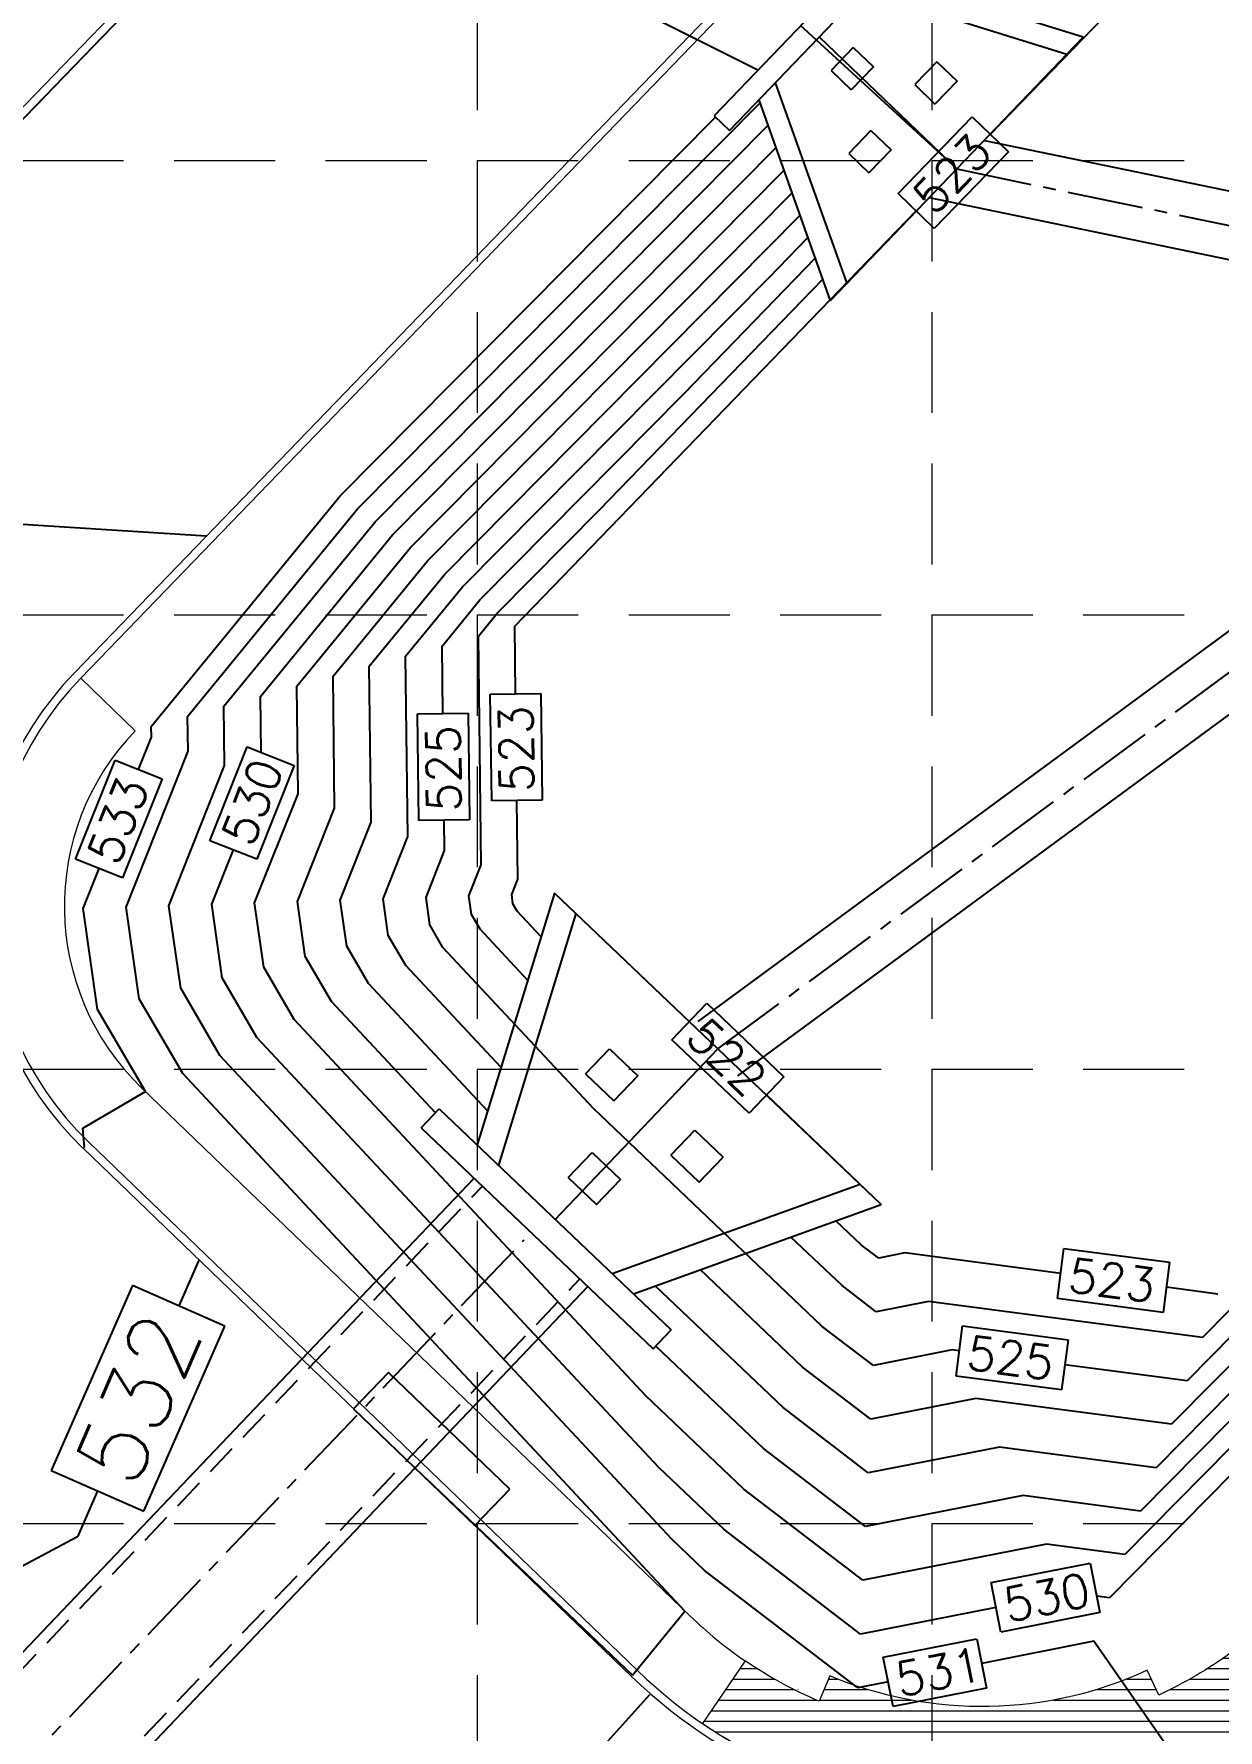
# Model space of a CAD drawing. Header units: feet. Extents: x 2597001 to 2598732, y 7017887 to 7019952.
# Drawn here: x 2598083 to 2598153.3, y 7018551.3 to 7018652.1 of the extents above; entities that cross this region are included whole.
import ezdxf

# ---------------------------------------------------------------- set-up
doc = ezdxf.new("R2010")
doc.units = ezdxf.units.FT
doc.header["$LTSCALE"] = 30
doc.header["$MEASUREMENT"] = 0
for name, pattern in [('18358A-BASE-GRAD$0$CENTER2', [1.125, 0.75, -0.125, 0.125, -0.125]), ('18358A-BASE-GRAD$0$HIDDEN2', [0.1875, 0.125, -0.0625]), ('HIDDEN', [0.375, 0.25, -0.125])]:
    doc.linetypes.add(name, pattern=pattern)
doc.layers.get('0').update_dxf_attribs({"linetype": 'CONTINUOUS'})
for name, color, linetype in [('18358A-BASE-GRAD$0$D-STORM-SYM', 1, 'CONTINUOUS'), ('GRID', 254, 'HIDDEN'), ('PC', 35, 'CONTINUOUS'), ('STORM', 5, 'CONTINUOUS')]:
    doc.layers.add(name, color=color, linetype=linetype)
for name, color, linetype, lineweight in [('18358A-BASE-SITE$0$A-WALK', 241, 'CONTINUOUS', 20), ('18358A-BASE-SITE$0$BFR', 2, 'CONTINUOUS', 0), ('18358A-BASE-SITE$0$Curb', 1, 'CONTINUOUS', 9)]:
    doc.layers.add(name, color=color, linetype=linetype, lineweight=lineweight)
doc.styles.add('L0.10-P', font='simplex.shx', dxfattribs={"height": 0.1})
doc.styles.add('L100', font='simplex.shx', dxfattribs={"height": 2})
doc.styles.get("Standard").update_dxf_attribs({"font": 'ARIAL.TTF'})

msp = doc.modelspace()

# ---------------------------------------------------------------- hatches: boundary and pattern name
at = {"layer": '18358A-BASE-SITE$0$BFR'}
h = msp.add_hatch(dxfattribs=at)
h.set_pattern_fill('ANSI31', scale=5, angle=315, style=0)
h.set_pattern_definition([(0, (0, 0), (2e-16, 0.625), [])])
edge = h.paths.add_edge_path()
edge.add_line((2598156.78, 7018552.34), (2598154.12, 7018555.97))
edge.add_arc((2598139.33, 7018576.12), 25, 294.7923, 306.2706, ccw=False)
edge.add_line((2598149.81, 7018553.43), (2598149.13, 7018554.9))
edge.add_arc((2598139.33, 7018576.12), 23.38, 247.2078, 294.7923, ccw=False)
edge.add_line((2598130.27, 7018554.57), (2598129.64, 7018553.07))
edge.add_arc((2598139.33, 7018576.12), 25, 235.7294, 247.2078, ccw=False)
edge.add_line((2598125.25, 7018555.46), (2598122.71, 7018551.74))
edge.add_arc((2598139.33, 7018576.12), 29.5, 235.7294, 306.2706)

# ---------------------------------------------------------------- linework, layer by layer
at = {"color": 253, "linetype": '18358A-BASE-GRAD$0$CENTER2'}
for p, q in [((2598129.64, 7018651.97), (2598137.81, 7018644.12)), ((2598129.64, 7018651.97), (2598137.81, 7018644.12)), ((2598113.97, 7018581.7), (2598123.63, 7018591.83)), ((2598113.97, 7018581.7), (2598123.63, 7018591.83))]:
    msp.add_line(p, q, dxfattribs=at)
at = {"layer": '18358A-BASE-GRAD$0$D-STORM-SYM', "color": 5}
for p, q in [((2598134.07, 7018658.39), (2598123.4, 7018647.28)), ((2598134.07, 7018658.39), (2598123.4, 7018647.28)), ((2598134.97, 7018657.52), (2598124.31, 7018646.41)), ((2598134.97, 7018657.52), (2598124.31, 7018646.41)), ((2598145.33, 7018651.95), (2598133.23, 7018655.71)), ((2598145.33, 7018651.95), (2598133.23, 7018655.71)), ((2598144.35, 7018650.93), (2598132.26, 7018654.69)), ((2598144.35, 7018650.93), (2598132.26, 7018654.69)), ((2598145.33, 7018651.95), (2598130.3, 7018636.29)), ((2598145.33, 7018651.95), (2598130.3, 7018636.29)), ((2598131.66, 7018651.34), (2598130.35, 7018649.98)), ((2598131.66, 7018651.34), (2598130.35, 7018649.98)), ((2598131.66, 7018651.34), (2598132.86, 7018650.19)), ((2598131.66, 7018651.34), (2598132.86, 7018650.19)), ((2598136.63, 7018650.49), (2598135.33, 7018649.13)), ((2598136.63, 7018650.49), (2598135.33, 7018649.13)), ((2598136.63, 7018650.49), (2598137.83, 7018649.34)), ((2598136.63, 7018650.49), (2598137.83, 7018649.34)), ((2598130.35, 7018649.98), (2598131.55, 7018648.83)), ((2598130.35, 7018649.98), (2598131.55, 7018648.83)), ((2598132.86, 7018650.19), (2598131.55, 7018648.83)), ((2598132.86, 7018650.19), (2598131.55, 7018648.83)), ((2598127.03, 7018649.24), (2598131.28, 7018637.31)), ((2598127.03, 7018649.24), (2598131.28, 7018637.31)), ((2598135.33, 7018649.13), (2598136.52, 7018647.98)), ((2598135.33, 7018649.13), (2598136.52, 7018647.98)), ((2598137.83, 7018649.34), (2598136.52, 7018647.98)), ((2598137.83, 7018649.34), (2598136.52, 7018647.98)), ((2598126.05, 7018648.23), (2598130.3, 7018636.29)), ((2598126.05, 7018648.23), (2598130.3, 7018636.29)), ((2598123.4, 7018647.28), (2598124.31, 7018646.41)), ((2598123.4, 7018647.28), (2598124.31, 7018646.41)), ((2598132.71, 7018646.4), (2598131.4, 7018645.04)), ((2598132.71, 7018646.4), (2598131.4, 7018645.04)), ((2598132.71, 7018646.4), (2598133.91, 7018645.25)), ((2598132.71, 7018646.4), (2598133.91, 7018645.25)), ((2598131.4, 7018645.04), (2598132.6, 7018643.89)), ((2598131.4, 7018645.04), (2598132.6, 7018643.89)), ((2598133.91, 7018645.25), (2598132.6, 7018643.89)), ((2598133.91, 7018645.25), (2598132.6, 7018643.89)), ((2598113.92, 7018601.08), (2598109.33, 7018586.12)), ((2598113.92, 7018601.08), (2598109.33, 7018586.12)), ((2598113.92, 7018601.08), (2598133.33, 7018582.59)), ((2598113.92, 7018601.08), (2598133.33, 7018582.59)), ((2598115.18, 7018599.88), (2598110.59, 7018584.92)), ((2598115.18, 7018599.88), (2598110.59, 7018584.92)), ((2598115.76, 7018590.34), (2598117.18, 7018591.83)), ((2598115.76, 7018590.34), (2598117.18, 7018591.83)), ((2598117.18, 7018591.83), (2598118.87, 7018590.22)), ((2598117.18, 7018591.83), (2598118.87, 7018590.22)), ((2598115.76, 7018590.34), (2598117.45, 7018588.74)), ((2598115.76, 7018590.34), (2598117.45, 7018588.74)), ((2598117.45, 7018588.74), (2598118.87, 7018590.22)), ((2598117.45, 7018588.74), (2598118.87, 7018590.22)), ((2598106.01, 7018587.13), (2598107.08, 7018588.26)), ((2598106.01, 7018587.13), (2598107.08, 7018588.26)), ((2598107.08, 7018588.26), (2598120.86, 7018575.14)), ((2598107.08, 7018588.26), (2598120.86, 7018575.14)), ((2598106.01, 7018587.13), (2598119.79, 7018574.01)), ((2598106.01, 7018587.13), (2598119.79, 7018574.01)), ((2598120.83, 7018585.52), (2598122.25, 7018587)), ((2598120.83, 7018585.52), (2598122.25, 7018587)), ((2598122.25, 7018587), (2598123.94, 7018585.4)), ((2598122.25, 7018587), (2598123.94, 7018585.4)), ((2598114.74, 7018584.19), (2598116.15, 7018585.68)), ((2598114.74, 7018584.19), (2598116.15, 7018585.68)), ((2598116.15, 7018585.68), (2598117.84, 7018584.07)), ((2598116.15, 7018585.68), (2598117.84, 7018584.07)), ((2598120.83, 7018585.52), (2598122.52, 7018583.91)), ((2598120.83, 7018585.52), (2598122.52, 7018583.91)), ((2598122.52, 7018583.91), (2598123.94, 7018585.4)), ((2598122.52, 7018583.91), (2598123.94, 7018585.4)), ((2598114.74, 7018584.19), (2598116.42, 7018582.58)), ((2598114.74, 7018584.19), (2598116.42, 7018582.58)), ((2598116.42, 7018582.58), (2598117.84, 7018584.07)), ((2598116.42, 7018582.58), (2598117.84, 7018584.07)), ((2598117.35, 7018578.48), (2598132.07, 7018583.79)), ((2598117.35, 7018578.48), (2598132.07, 7018583.79)), ((2598118.61, 7018577.28), (2598133.33, 7018582.59)), ((2598118.61, 7018577.28), (2598133.33, 7018582.59)), ((2598119.79, 7018574.01), (2598120.86, 7018575.14)), ((2598119.79, 7018574.01), (2598120.86, 7018575.14)), ((2598104.07, 7018572.6), (2598101.99, 7018570.44)), ((2598104.07, 7018572.6), (2598101.99, 7018570.44)), ((2598111.27, 7018565.66), (2598104.07, 7018572.6)), ((2598111.27, 7018565.66), (2598104.07, 7018572.6)), ((2598101.99, 7018570.44), (2598109.19, 7018563.5)), ((2598101.99, 7018570.44), (2598109.19, 7018563.5)), ((2598109.19, 7018563.5), (2598111.27, 7018565.66)), ((2598109.19, 7018563.5), (2598111.27, 7018565.66))]:
    msp.add_line(p, q, dxfattribs=at)
at = {"layer": '18358A-BASE-SITE$0$A-WALK', "color": 7}
for p, q in [((2598089.02, 7018610.73), (2598085.79, 7018613.86)), ((2598121.96, 7018558.14), (2598089.39, 7018589.52))]:
    msp.add_line(p, q, dxfattribs=at)
for centre, radius, start, end in [((2598099.81, 7018600.31), 15, 136, 226), ((2598139.33, 7018576.12), 25, 226, 235.7294)]:
    msp.add_arc(centre, radius, start, end, dxfattribs=at)
at = {"layer": '18358A-BASE-SITE$0$BFR', "color": 7, "flags": 128}
msp.add_lwpolyline([(2598156.78, 7018552.34), (2598154.12, 7018555.97, -0.050126), (2598149.81, 7018553.43), (2598149.13, 7018554.9, -0.210662), (2598130.27, 7018554.57), (2598129.64, 7018553.07, -0.050126), (2598125.25, 7018555.46), (2598122.71, 7018551.74, 0.317897)], format="xyb", close=True, dxfattribs=at)
at = {"layer": '18358A-BASE-SITE$0$Curb', "color": 7}
for p, q in [((2598309.12, 7018846.05), (2598085.43, 7018614.2)), ((2598309.48, 7018845.7), (2598085.79, 7018613.86)), ((2598075.39, 7018640.6), (2598150.2, 7018718.07)), ((2598075.75, 7018640.25), (2598150.56, 7018717.72)), ((2598118.49, 7018554.54), (2598085.92, 7018585.92)), ((2598118.83, 7018554.9), (2598086.27, 7018586.28))]:
    msp.add_line(p, q, dxfattribs=at)
for centre, radius, start, end in [((2598099.81, 7018600.31), 20, 136, 226), ((2598099.81, 7018600.31), 20, 136, 226), ((2598099.81, 7018600.31), 19.5, 136, 226), ((2598139.33, 7018576.12), 30, 226, 316), ((2598139.33, 7018576.12), 29.5, 226, 316)]:
    msp.add_arc(centre, radius, start, end, dxfattribs=at)
at = {"layer": 'GRID', "color": 252, "linetype": 'HIDDEN', "lineweight": 0, "ltscale": 0.8}
for p, q in [((2598109.33, 7018941.62), (2598109.33, 7017996.5)), ((2598136.33, 7018941.62), (2598136.33, 7017996.5)), ((2597029.33, 7018644.62), (2598703.33, 7018644.62)), ((2597029.33, 7018617.62), (2598703.33, 7018617.62)), ((2597029.33, 7018590.62), (2598703.33, 7018590.62)), ((2597029.33, 7018563.62), (2598703.33, 7018563.62))]:
    msp.add_line(p, q, dxfattribs=at)
at = {"layer": 'PC', "color": 35}
for p, q in [((2598125.06, 7018691.32), (2598075.75, 7018640.25)), ((2598073.09, 7018623.61), (2598093.24, 7018622.31)), ((2598092.8, 7018579.28), (2598091.6, 7018576.56)), ((2598088.85, 7018577.76), (2598084.03, 7018566.77)), ((2598094.35, 7018575.35), (2598088.85, 7018577.76)), ((2598089.53, 7018564.36), (2598094.35, 7018575.35)), ((2598084.03, 7018566.77), (2598089.53, 7018564.36)), ((2598086.78, 7018565.57), (2598085.59, 7018562.84)), ((2598085.59, 7018562.84), (2598073.38, 7018556.33)), ((2598119.57, 7018553.44), (2598114.6, 7018547.94))]:
    msp.add_line(p, q, dxfattribs=at)
at = {"layer": 'PC', "color": 35, "linetype": 'Continuous', "extrusion": (0.718946, -0.695066, 0)}
for p, q in [((2598139.81, 7018646.18, 523), (2598179.21, 7018686.94, 523)), ((2598139.81, 7018646.18, 523), (2598179.21, 7018686.94, 523)), ((2598134.33, 7018642.67, 523), (2598138.73, 7018647.22, 523)), ((2598134.33, 7018642.67, 523), (2598138.73, 7018647.22, 523)), ((2598140.89, 7018645.14, 523), (2598136.48, 7018640.58, 523)), ((2598140.89, 7018645.14, 523), (2598136.48, 7018640.58, 523)), ((2598111.56, 7018616.96, 523), (2598135.41, 7018641.63, 523)), ((2598111.56, 7018616.96, 523), (2598135.41, 7018641.63, 523)), ((2598126.67, 7018637.68, 526), (2598128.96, 7018640.05, 526)), ((2598126.67, 7018637.68, 526), (2598128.96, 7018640.05, 526)), ((2598126.67, 7018637.68, 526), (2598128.96, 7018640.05, 526)), ((2598126.67, 7018637.68, 526), (2598128.96, 7018640.05, 526)), ((2598121.63, 7018630.77, 525), (2598129.4, 7018638.81, 525)), ((2598121.63, 7018630.77, 525), (2598129.4, 7018638.81, 525)), ((2598116.59, 7018623.87, 524), (2598129.85, 7018637.57, 524)), ((2598116.59, 7018623.87, 524), (2598129.85, 7018637.57, 524)), ((2598116.59, 7018623.87, 524), (2598129.85, 7018637.57, 524)), ((2598116.59, 7018623.87, 524), (2598129.85, 7018637.57, 524))]:
    msp.add_line(p, q, dxfattribs=at)
at = {"layer": 'PC', "color": 35, "linetype": 'Continuous', "extrusion": (0.710575, -0.703621, 0)}
for p, q in [((2598102.23, 7018623.92, 532), (2598126.12, 7018648.04, 532)), ((2598102.23, 7018623.92, 532), (2598126.12, 7018648.04, 532)), ((2598102.23, 7018623.92, 532), (2598126.12, 7018648.04, 532)), ((2598102.23, 7018623.92, 532), (2598126.12, 7018648.04, 532)), ((2598101.2, 7018624.69, 533), (2598123.48, 7018647.2, 533)), ((2598101.2, 7018624.69, 533), (2598123.48, 7018647.2, 533)), ((2598103.27, 7018623.15, 531), (2598126.59, 7018646.7, 531)), ((2598103.27, 7018623.15, 531), (2598126.59, 7018646.7, 531)), ((2598104.3, 7018622.37, 530), (2598127.07, 7018645.37, 530)), ((2598104.3, 7018622.37, 530), (2598127.07, 7018645.37, 530)), ((2598105.34, 7018621.6, 529), (2598127.55, 7018644.03, 529)), ((2598105.34, 7018621.6, 529), (2598127.55, 7018644.03, 529)), ((2598106.38, 7018620.83, 528), (2598128.02, 7018642.69, 528)), ((2598106.38, 7018620.83, 528), (2598128.02, 7018642.69, 528)), ((2598106.38, 7018620.83, 528), (2598128.02, 7018642.69, 528)), ((2598106.38, 7018620.83, 528), (2598128.02, 7018642.69, 528)), ((2598107.41, 7018620.05, 527), (2598128.5, 7018641.35, 527)), ((2598107.41, 7018620.05, 527), (2598128.5, 7018641.35, 527)), ((2598107.41, 7018620.05, 527), (2598128.5, 7018641.35, 527)), ((2598107.41, 7018620.05, 527), (2598128.5, 7018641.35, 527)), ((2598108.45, 7018619.28, 526), (2598126.67, 7018637.68, 526)), ((2598108.45, 7018619.28, 526), (2598126.67, 7018637.68, 526)), ((2598108.45, 7018619.28, 526), (2598126.67, 7018637.68, 526)), ((2598108.45, 7018619.28, 526), (2598126.67, 7018637.68, 526)), ((2598109.49, 7018618.51, 525), (2598121.63, 7018630.77, 525)), ((2598109.49, 7018618.51, 525), (2598121.63, 7018630.77, 525)), ((2598110.52, 7018617.73, 524), (2598116.59, 7018623.87, 524)), ((2598110.52, 7018617.73, 524), (2598116.59, 7018623.87, 524)), ((2598110.52, 7018617.73, 524), (2598116.59, 7018623.87, 524)), ((2598110.52, 7018617.73, 524), (2598116.59, 7018623.87, 524))]:
    msp.add_line(p, q, dxfattribs=at)
at = {"layer": 'PC', "color": 35, "linetype": 'Continuous', "extrusion": (-0.695066, -0.718946, 0)}
for p, q in [((2598138.73, 7018647.22, 523), (2598140.89, 7018645.14, 523)), ((2598138.73, 7018647.22, 523), (2598140.89, 7018645.14, 523)), ((2598136.48, 7018640.58, 523), (2598134.33, 7018642.67, 523)), ((2598136.48, 7018640.58, 523), (2598134.33, 7018642.67, 523))]:
    msp.add_line(p, q, dxfattribs=at)
at = {"layer": 'PC', "color": 35, "linetype": 'Continuous', "extrusion": (0.77361, -0.633663, 0)}
for p, q in [((2598089.97, 7018610.99, 533), (2598101.2, 7018624.69, 533)), ((2598089.97, 7018610.99, 533), (2598101.2, 7018624.69, 533)), ((2598092.13, 7018611.59, 532), (2598102.23, 7018623.92, 532)), ((2598092.13, 7018611.59, 532), (2598102.23, 7018623.92, 532)), ((2598092.13, 7018611.59, 532), (2598102.23, 7018623.92, 532)), ((2598092.13, 7018611.59, 532), (2598102.23, 7018623.92, 532)), ((2598094.29, 7018612.19, 531), (2598103.27, 7018623.15, 531)), ((2598094.29, 7018612.19, 531), (2598103.27, 7018623.15, 531)), ((2598096.45, 7018612.78, 530), (2598104.3, 7018622.37, 530)), ((2598096.45, 7018612.78, 530), (2598104.3, 7018622.37, 530)), ((2598098.61, 7018613.38, 529), (2598105.34, 7018621.6, 529)), ((2598098.61, 7018613.38, 529), (2598105.34, 7018621.6, 529)), ((2598100.77, 7018613.98, 528), (2598106.38, 7018620.83, 528)), ((2598100.77, 7018613.98, 528), (2598106.38, 7018620.83, 528)), ((2598100.77, 7018613.98, 528), (2598106.38, 7018620.83, 528)), ((2598100.77, 7018613.98, 528), (2598106.38, 7018620.83, 528)), ((2598105.08, 7018615.17, 526), (2598108.45, 7018619.28, 526)), ((2598105.08, 7018615.17, 526), (2598108.45, 7018619.28, 526)), ((2598105.08, 7018615.17, 526), (2598108.45, 7018619.28, 526)), ((2598105.08, 7018615.17, 526), (2598108.45, 7018619.28, 526)), ((2598107.24, 7018615.77, 525), (2598109.49, 7018618.51, 525)), ((2598107.24, 7018615.77, 525), (2598109.49, 7018618.51, 525)), ((2598109.4, 7018616.36, 524), (2598110.52, 7018617.73, 524)), ((2598109.4, 7018616.36, 524), (2598110.52, 7018617.73, 524)), ((2598109.4, 7018616.36, 524), (2598110.52, 7018617.73, 524)), ((2598109.4, 7018616.36, 524), (2598110.52, 7018617.73, 524))]:
    msp.add_line(p, q, dxfattribs=at)
at = {"layer": 'PC', "color": 35, "linetype": 'Continuous'}
for p, q in [((2598102.92, 7018614.57, 527), (2598107.41, 7018620.05, 527)), ((2598102.92, 7018614.57, 527), (2598107.41, 7018620.05, 527)), ((2598102.92, 7018614.57, 527), (2598107.41, 7018620.05, 527)), ((2598102.92, 7018614.57, 527), (2598107.41, 7018620.05, 527)), ((2598203.41, 7018618.17, 529), (2598147.8, 7018561.78, 529)), ((2598203.41, 7018618.17, 529), (2598147.8, 7018561.78, 529)), ((2598111.61, 7018612.92, 523), (2598111.56, 7018616.96, 523)), ((2598111.61, 7018612.92, 523), (2598111.56, 7018616.96, 523)), ((2598103.04, 7018605.3, 527), (2598102.92, 7018614.57, 527)), ((2598103.04, 7018605.3, 527), (2598102.92, 7018614.57, 527)), ((2598103.04, 7018605.3, 527), (2598102.92, 7018614.57, 527)), ((2598103.04, 7018605.3, 527), (2598102.92, 7018614.57, 527)), ((2598096.49, 7018609.45, 530), (2598096.45, 7018612.78, 530)), ((2598096.49, 7018609.45, 530), (2598096.45, 7018612.78, 530)), ((2598110.19, 7018606.57, 523), (2598110.11, 7018612.9, 523)), ((2598110.19, 7018606.57, 523), (2598110.11, 7018612.9, 523)), ((2598088.48, 7018600.26, 532), (2598092.16, 7018609.52, 532)), ((2598088.48, 7018600.26, 532), (2598092.16, 7018609.52, 532)), ((2598088.48, 7018600.26, 532), (2598092.16, 7018609.52, 532)), ((2598088.48, 7018600.26, 532), (2598092.16, 7018609.52, 532)), ((2598095.67, 7018609.78, 530), (2598098.46, 7018608.67, 530)), ((2598095.67, 7018609.78, 530), (2598098.46, 7018608.67, 530)), ((2598085.48, 7018603.1, 533), (2598087.82, 7018608.99, 533)), ((2598085.48, 7018603.1, 533), (2598087.82, 7018608.99, 533)), ((2598087.82, 7018608.99, 533), (2598090.61, 7018607.88, 533)), ((2598087.82, 7018608.99, 533), (2598090.61, 7018607.88, 533)), ((2598091.02, 7018600.34, 531), (2598094.33, 7018608.67, 531)), ((2598091.02, 7018600.34, 531), (2598094.33, 7018608.67, 531)), ((2598098.46, 7018608.67, 530), (2598096.24, 7018603.1, 530)), ((2598098.46, 7018608.67, 530), (2598096.24, 7018603.1, 530)), ((2598090.61, 7018607.88, 533), (2598088.27, 7018601.99, 533)), ((2598090.61, 7018607.88, 533), (2598088.27, 7018601.99, 533)), ((2598096.11, 7018600.51, 529), (2598098.69, 7018606.98, 529)), ((2598096.11, 7018600.51, 529), (2598098.69, 7018606.98, 529)), ((2598111.74, 7018601.92, 523), (2598111.69, 7018606.59, 523)), ((2598111.74, 7018601.92, 523), (2598111.69, 7018606.59, 523)), ((2598101.2, 7018600.67, 527), (2598103.04, 7018605.3, 527)), ((2598101.2, 7018600.67, 527), (2598103.04, 7018605.3, 527)), ((2598101.2, 7018600.67, 527), (2598103.04, 7018605.3, 527)), ((2598101.2, 7018600.67, 527), (2598103.04, 7018605.3, 527)), ((2598107.39, 7018603.61, 525), (2598107.37, 7018605.43, 525)), ((2598107.39, 7018603.61, 525), (2598107.37, 7018605.43, 525)), ((2598186.72, 7018604.53, 527), (2598149.65, 7018566.94, 527)), ((2598186.72, 7018604.53, 527), (2598149.65, 7018566.94, 527)), ((2598088.27, 7018601.99, 533), (2598085.48, 7018603.1, 533)), ((2598088.27, 7018601.99, 533), (2598085.48, 7018603.1, 533)), ((2598085.93, 7018600.18, 533), (2598086.87, 7018602.55, 533)), ((2598085.93, 7018600.18, 533), (2598086.87, 7018602.55, 533)), ((2598108.83, 7018600.92, 524), (2598109.57, 7018602.77, 524)), ((2598108.83, 7018600.92, 524), (2598109.57, 7018602.77, 524)), ((2598108.83, 7018600.92, 524), (2598109.57, 7018602.77, 524)), ((2598108.83, 7018600.92, 524), (2598109.57, 7018602.77, 524)), ((2598133.33, 7018582.59, 522), (2598113.92, 7018601.08, 522)), ((2598133.33, 7018582.59, 522), (2598113.92, 7018601.08, 522)), ((2598086.78, 7018594.18, 533), (2598085.93, 7018600.18, 533)), ((2598086.78, 7018594.18, 533), (2598085.93, 7018600.18, 533)), ((2598091.72, 7018595.44, 531), (2598091.02, 7018600.34, 531)), ((2598091.72, 7018595.44, 531), (2598091.02, 7018600.34, 531)), ((2598094.18, 7018596.06, 530), (2598093.57, 7018600.42, 530)), ((2598094.18, 7018596.06, 530), (2598093.57, 7018600.42, 530)), ((2598099.12, 7018597.32, 528), (2598098.65, 7018600.59, 528)), ((2598099.12, 7018597.32, 528), (2598098.65, 7018600.59, 528)), ((2598099.12, 7018597.32, 528), (2598098.65, 7018600.59, 528)), ((2598099.12, 7018597.32, 528), (2598098.65, 7018600.59, 528)), ((2598101.58, 7018597.94, 527), (2598101.2, 7018600.67, 527)), ((2598101.58, 7018597.94, 527), (2598101.2, 7018600.67, 527)), ((2598101.58, 7018597.94, 527), (2598101.2, 7018600.67, 527)), ((2598101.58, 7018597.94, 527), (2598101.2, 7018600.67, 527)), ((2598104.05, 7018598.57, 526), (2598103.74, 7018600.75, 526)), ((2598104.05, 7018598.57, 526), (2598103.74, 7018600.75, 526)), ((2598104.05, 7018598.57, 526), (2598103.74, 7018600.75, 526)), ((2598104.05, 7018598.57, 526), (2598103.74, 7018600.75, 526)), ((2598107.29, 7018597.86, 525), (2598106.52, 7018599.2, 525)), ((2598107.29, 7018597.86, 525), (2598106.52, 7018599.2, 525)), ((2598113.13, 7018598.49, 523), (2598111.71, 7018600.01, 523)), ((2598113.13, 7018598.49, 523), (2598111.71, 7018600.01, 523)), ((2598100.67, 7018594.65, 528), (2598099.12, 7018597.32, 528)), ((2598100.67, 7018594.65, 528), (2598099.12, 7018597.32, 528)), ((2598100.67, 7018594.65, 528), (2598099.12, 7018597.32, 528)), ((2598100.67, 7018594.65, 528), (2598099.12, 7018597.32, 528)), ((2598110.75, 7018590.73, 526), (2598105.09, 7018596.79, 526)), ((2598110.75, 7018590.73, 526), (2598105.09, 7018596.79, 526)), ((2598110.75, 7018590.73, 526), (2598105.09, 7018596.79, 526)), ((2598110.75, 7018590.73, 526), (2598105.09, 7018596.79, 526)), ((2598094.04, 7018591.44, 531), (2598091.72, 7018595.44, 531)), ((2598094.04, 7018591.44, 531), (2598091.72, 7018595.44, 531)), ((2598091.84, 7018590.37, 532), (2598089.25, 7018594.81, 532)), ((2598091.84, 7018590.37, 532), (2598089.25, 7018594.81, 532)), ((2598091.84, 7018590.37, 532), (2598089.25, 7018594.81, 532)), ((2598091.84, 7018590.37, 532), (2598089.25, 7018594.81, 532)), ((2598126.51, 7018589.09, 522), (2598133.33, 7018582.59, 522)), ((2598126.51, 7018589.09, 522), (2598133.33, 7018582.59, 522)), ((2598086, 7018585.99, 533), (2598085.91, 7018587.11, 533)), ((2598086, 7018585.99, 533), (2598085.91, 7018587.11, 533)), ((2598132.16, 7018580.17, 523), (2598130.64, 7018581.62, 523)), ((2598132.16, 7018580.17, 523), (2598130.64, 7018581.62, 523)), ((2598143.79, 7018577, 523), (2598144.18, 7018579.97, 523)), ((2598143.79, 7018577, 523), (2598144.18, 7018579.97, 523)), ((2598143.99, 7018578.49, 523), (2598134.73, 7018579.71, 523)), ((2598143.99, 7018578.49, 523), (2598134.73, 7018579.71, 523)), ((2598150.46, 7018579.15, 523), (2598150.07, 7018576.17, 523)), ((2598150.46, 7018579.15, 523), (2598150.07, 7018576.17, 523)), ((2598153.33, 7018577.25, 523), (2598150.27, 7018577.66, 523)), ((2598153.33, 7018577.25, 523), (2598150.27, 7018577.66, 523)), ((2598152.41, 7018574.68, 524), (2598136.14, 7018576.82, 524)), ((2598152.41, 7018574.68, 524), (2598136.14, 7018576.82, 524)), ((2598137.54, 7018573.94, 525), (2598132.86, 7018573.01, 525)), ((2598137.54, 7018573.94, 525), (2598132.86, 7018573.01, 525)), ((2598137.96, 7018573.88, 525), (2598137.54, 7018573.94, 525)), ((2598137.96, 7018573.88, 525), (2598137.54, 7018573.94, 525)), ((2598125.17, 7018565.67, 529), (2598119.34, 7018571.22, 529)), ((2598125.17, 7018565.67, 529), (2598119.34, 7018571.22, 529)), ((2598132.55, 7018566.63, 527), (2598127.5, 7018570.51, 527)), ((2598132.55, 7018566.63, 527), (2598127.5, 7018570.51, 527)), ((2598149.65, 7018566.94, 527), (2598140.35, 7018568.17, 527)), ((2598149.65, 7018566.94, 527), (2598140.35, 7018568.17, 527)), ((2598148.73, 7018564.36, 528), (2598141.75, 7018565.28, 528)), ((2598148.73, 7018564.36, 528), (2598141.75, 7018565.28, 528)), ((2598143.15, 7018562.4, 529), (2598132.24, 7018560.25, 529)), ((2598143.15, 7018562.4, 529), (2598132.24, 7018560.25, 529)), ((2598131.93, 7018553.86, 531), (2598122.83, 7018560.84, 531)), ((2598131.93, 7018553.86, 531), (2598122.83, 7018560.84, 531)), ((2598139.85, 7018560.11, 530), (2598145.74, 7018561.27, 530)), ((2598139.85, 7018560.11, 530), (2598145.74, 7018561.27, 530)), ((2598145.74, 7018561.27, 530), (2598146.32, 7018558.33, 530)), ((2598145.74, 7018561.27, 530), (2598146.32, 7018558.33, 530)), ((2598140.14, 7018558.64, 530), (2598132.09, 7018557.05, 530)), ((2598140.14, 7018558.64, 530), (2598132.09, 7018557.05, 530)), ((2598145.96, 7018556.63, 531), (2598139.3, 7018555.31, 531)), ((2598145.96, 7018556.63, 531), (2598139.3, 7018555.31, 531)), ((2598151.43, 7018548.78, 531), (2598145.96, 7018556.63, 531)), ((2598151.43, 7018548.78, 531), (2598145.96, 7018556.63, 531))]:
    msp.add_line(p, q, dxfattribs=at)
at = {"layer": 'PC', "color": 35, "linetype": 'Continuous', "extrusion": (0.999924, 0.012333, 0)}
for p, q in [((2598109.57, 7018602.77, 524), (2598109.4, 7018616.36, 524)), ((2598109.57, 7018602.77, 524), (2598109.4, 7018616.36, 524)), ((2598109.57, 7018602.77, 524), (2598109.4, 7018616.36, 524)), ((2598109.57, 7018602.77, 524), (2598109.4, 7018616.36, 524)), ((2598105.21, 7018604.45, 526), (2598105.08, 7018615.17, 526)), ((2598105.21, 7018604.45, 526), (2598105.08, 7018615.17, 526)), ((2598105.21, 7018604.45, 526), (2598105.08, 7018615.17, 526)), ((2598105.21, 7018604.45, 526), (2598105.08, 7018615.17, 526)), ((2598107.29, 7018611.76, 525), (2598107.24, 7018615.77, 525)), ((2598107.29, 7018611.76, 525), (2598107.24, 7018615.77, 525)), ((2598098.69, 7018606.98, 529), (2598098.61, 7018613.38, 529)), ((2598098.69, 7018606.98, 529), (2598098.61, 7018613.38, 529)), ((2598100.86, 7018606.14, 528), (2598100.77, 7018613.98, 528)), ((2598100.86, 7018606.14, 528), (2598100.77, 7018613.98, 528)), ((2598100.86, 7018606.14, 528), (2598100.77, 7018613.98, 528)), ((2598100.86, 7018606.14, 528), (2598100.77, 7018613.98, 528)), ((2598094.33, 7018608.67, 531), (2598094.29, 7018612.19, 531)), ((2598094.33, 7018608.67, 531), (2598094.29, 7018612.19, 531)), ((2598113.11, 7018612.94, 523), (2598113.19, 7018606.61, 523)), ((2598113.11, 7018612.94, 523), (2598113.19, 7018606.61, 523)), ((2598092.16, 7018609.52, 532), (2598092.13, 7018611.59, 532)), ((2598092.16, 7018609.52, 532), (2598092.13, 7018611.59, 532)), ((2598092.16, 7018609.52, 532), (2598092.13, 7018611.59, 532)), ((2598092.16, 7018609.52, 532), (2598092.13, 7018611.59, 532)), ((2598105.87, 7018605.41, 525), (2598105.79, 7018611.74, 525)), ((2598105.87, 7018605.41, 525), (2598105.79, 7018611.74, 525)), ((2598108.79, 7018611.78, 525), (2598108.87, 7018605.44, 525)), ((2598108.79, 7018611.78, 525), (2598108.87, 7018605.44, 525)), ((2598089.98, 7018610.36, 533), (2598089.97, 7018610.99, 533)), ((2598089.98, 7018610.36, 533), (2598089.97, 7018610.99, 533))]:
    msp.add_line(p, q, dxfattribs=at)
at = {"layer": 'PC', "color": 35, "linetype": 'Continuous', "extrusion": (0.012333, -0.999924, 0)}
for p, q in [((2598110.11, 7018612.9, 523), (2598113.11, 7018612.94, 523)), ((2598110.11, 7018612.9, 523), (2598113.11, 7018612.94, 523)), ((2598105.79, 7018611.74, 525), (2598108.79, 7018611.78, 525)), ((2598105.79, 7018611.74, 525), (2598108.79, 7018611.78, 525)), ((2598113.19, 7018606.61, 523), (2598110.19, 7018606.57, 523)), ((2598113.19, 7018606.61, 523), (2598110.19, 7018606.57, 523)), ((2598108.87, 7018605.44, 525), (2598105.87, 7018605.41, 525)), ((2598108.87, 7018605.44, 525), (2598105.87, 7018605.41, 525))]:
    msp.add_line(p, q, dxfattribs=at)
at = {"layer": 'PC', "color": 35, "linetype": 'Continuous', "extrusion": (0.712027, -0.702152, 0)}
for p, q in [((2598195.06, 7018611.35, 528), (2598148.73, 7018564.36, 528)), ((2598195.06, 7018611.35, 528), (2598148.73, 7018564.36, 528)), ((2598178.37, 7018597.71, 526), (2598150.57, 7018569.52, 526)), ((2598178.37, 7018597.71, 526), (2598150.57, 7018569.52, 526)), ((2598169.84, 7018590.7, 525), (2598151.49, 7018572.1, 525)), ((2598169.84, 7018590.7, 525), (2598151.49, 7018572.1, 525)), ((2598161.68, 7018584.07, 524), (2598152.41, 7018574.68, 524)), ((2598161.68, 7018584.07, 524), (2598152.41, 7018574.68, 524)), ((2598170.47, 7018583.12, 530), (2598146.88, 7018559.21, 530)), ((2598170.47, 7018583.12, 530), (2598146.88, 7018559.21, 530))]:
    msp.add_line(p, q, dxfattribs=at)
at = {"layer": 'PC', "color": 35, "linetype": 'Continuous', "extrusion": (0.92925, -0.369452, 0)}
for p, q in [((2598089.21, 7018608.43, 533), (2598089.98, 7018610.36, 533)), ((2598089.21, 7018608.43, 533), (2598089.98, 7018610.36, 533)), ((2598093.45, 7018604.2, 530), (2598095.67, 7018609.78, 530)), ((2598093.45, 7018604.2, 530), (2598095.67, 7018609.78, 530)), ((2598098.65, 7018600.59, 528), (2598100.86, 7018606.14, 528)), ((2598098.65, 7018600.59, 528), (2598100.86, 7018606.14, 528)), ((2598098.65, 7018600.59, 528), (2598100.86, 7018606.14, 528)), ((2598098.65, 7018600.59, 528), (2598100.86, 7018606.14, 528)), ((2598103.74, 7018600.75, 526), (2598105.21, 7018604.45, 526)), ((2598103.74, 7018600.75, 526), (2598105.21, 7018604.45, 526)), ((2598103.74, 7018600.75, 526), (2598105.21, 7018604.45, 526)), ((2598103.74, 7018600.75, 526), (2598105.21, 7018604.45, 526)), ((2598093.57, 7018600.42, 530), (2598094.85, 7018603.65, 530)), ((2598093.57, 7018600.42, 530), (2598094.85, 7018603.65, 530)), ((2598106.29, 7018600.83, 525), (2598107.39, 7018603.61, 525)), ((2598106.29, 7018600.83, 525), (2598107.39, 7018603.61, 525)), ((2598111.38, 7018601, 523), (2598111.74, 7018601.92, 523)), ((2598111.38, 7018601, 523), (2598111.74, 7018601.92, 523))]:
    msp.add_line(p, q, dxfattribs=at)
at = {"layer": 'PC', "color": 35, "linetype": 'Continuous', "extrusion": (-0.369452, -0.92925, 0)}
msp.add_line((2598096.24, 7018603.1, 530), (2598093.45, 7018604.2, 530), dxfattribs=at)
msp.add_line((2598096.24, 7018603.1, 530), (2598093.45, 7018604.2, 530), dxfattribs=at)
at = {"layer": 'PC', "color": 35, "linetype": 'Continuous', "extrusion": (-0.689691, -0.724104, 0)}
for p, q in [((2598113.92, 7018601.08, 522), (2598121.92, 7018593.46, 522)), ((2598113.92, 7018601.08, 522), (2598121.92, 7018593.46, 522)), ((2598122.96, 7018594.54, 522), (2598127.54, 7018590.17, 522)), ((2598122.96, 7018594.54, 522), (2598127.54, 7018590.17, 522)), ((2598125.48, 7018588, 522), (2598120.89, 7018592.37, 522)), ((2598125.48, 7018588, 522), (2598120.89, 7018592.37, 522)), ((2598129.83, 7018575.34, 525), (2598116.24, 7018588.28, 525)), ((2598129.83, 7018575.34, 525), (2598116.24, 7018588.28, 525)), ((2598128.66, 7018572.92, 526), (2598122.58, 7018578.71, 526)), ((2598128.66, 7018572.92, 526), (2598122.58, 7018578.71, 526)), ((2598127.5, 7018570.51, 527), (2598119.9, 7018577.75, 527)), ((2598127.5, 7018570.51, 527), (2598119.9, 7018577.75, 527)), ((2598126.33, 7018568.09, 528), (2598119.94, 7018574.17, 528)), ((2598126.33, 7018568.09, 528), (2598119.94, 7018574.17, 528))]:
    msp.add_line(p, q, dxfattribs=at)
at = {"layer": 'PC', "color": 35, "linetype": 'Continuous', "extrusion": (0.990121, 0.140217, 0)}
for p, q in [((2598089.25, 7018594.81, 532), (2598088.48, 7018600.26, 532)), ((2598089.25, 7018594.81, 532), (2598088.48, 7018600.26, 532)), ((2598089.25, 7018594.81, 532), (2598088.48, 7018600.26, 532)), ((2598089.25, 7018594.81, 532), (2598088.48, 7018600.26, 532)), ((2598096.65, 7018596.69, 529), (2598096.11, 7018600.51, 529)), ((2598096.65, 7018596.69, 529), (2598096.11, 7018600.51, 529)), ((2598106.52, 7018599.2, 525), (2598106.29, 7018600.83, 525)), ((2598106.52, 7018599.2, 525), (2598106.29, 7018600.83, 525)), ((2598108.99, 7018599.82, 524), (2598108.83, 7018600.92, 524)), ((2598108.99, 7018599.82, 524), (2598108.83, 7018600.92, 524)), ((2598108.99, 7018599.82, 524), (2598108.83, 7018600.92, 524)), ((2598108.99, 7018599.82, 524), (2598108.83, 7018600.92, 524)), ((2598111.45, 7018600.45, 523), (2598111.38, 7018601, 523)), ((2598111.45, 7018600.45, 523), (2598111.38, 7018601, 523))]:
    msp.add_line(p, q, dxfattribs=at)
at = {"layer": 'PC', "color": 35, "linetype": 'Continuous', "extrusion": (0.864229, 0.503099, 0)}
for p, q in [((2598111.71, 7018600.01, 523), (2598111.45, 7018600.45, 523)), ((2598111.71, 7018600.01, 523), (2598111.45, 7018600.45, 523)), ((2598109.5, 7018598.94, 524), (2598108.99, 7018599.82, 524)), ((2598109.5, 7018598.94, 524), (2598108.99, 7018599.82, 524)), ((2598109.5, 7018598.94, 524), (2598108.99, 7018599.82, 524)), ((2598109.5, 7018598.94, 524), (2598108.99, 7018599.82, 524)), ((2598105.09, 7018596.79, 526), (2598104.05, 7018598.57, 526)), ((2598105.09, 7018596.79, 526), (2598104.05, 7018598.57, 526)), ((2598105.09, 7018596.79, 526), (2598104.05, 7018598.57, 526)), ((2598105.09, 7018596.79, 526), (2598104.05, 7018598.57, 526)), ((2598102.88, 7018595.72, 527), (2598101.58, 7018597.94, 527)), ((2598102.88, 7018595.72, 527), (2598101.58, 7018597.94, 527)), ((2598102.88, 7018595.72, 527), (2598101.58, 7018597.94, 527)), ((2598102.88, 7018595.72, 527), (2598101.58, 7018597.94, 527)), ((2598096.25, 7018592.51, 530), (2598094.18, 7018596.06, 530)), ((2598096.25, 7018592.51, 530), (2598094.18, 7018596.06, 530)), ((2598098.46, 7018593.58, 529), (2598096.65, 7018596.69, 529)), ((2598098.46, 7018593.58, 529), (2598096.65, 7018596.69, 529)), ((2598089.63, 7018589.29, 533), (2598086.78, 7018594.18, 533)), ((2598089.63, 7018589.29, 533), (2598086.78, 7018594.18, 533))]:
    msp.add_line(p, q, dxfattribs=at)
at = {"layer": 'PC', "color": 35, "linetype": 'Continuous', "extrusion": (0.730872, 0.682514, 0)}
for p, q in [((2598112.33, 7018595.9, 524), (2598109.5, 7018598.94, 524)), ((2598112.33, 7018595.9, 524), (2598109.5, 7018598.94, 524)), ((2598112.33, 7018595.9, 524), (2598109.5, 7018598.94, 524)), ((2598112.33, 7018595.9, 524), (2598109.5, 7018598.94, 524)), ((2598116.24, 7018588.28, 525), (2598107.29, 7018597.86, 525)), ((2598116.24, 7018588.28, 525), (2598107.29, 7018597.86, 525)), ((2598109.95, 7018588.14, 527), (2598102.88, 7018595.72, 527)), ((2598109.95, 7018588.14, 527), (2598102.88, 7018595.72, 527)), ((2598109.95, 7018588.14, 527), (2598102.88, 7018595.72, 527)), ((2598109.95, 7018588.14, 527), (2598102.88, 7018595.72, 527)), ((2598106.86, 7018588.03, 528), (2598100.67, 7018594.65, 528)), ((2598106.86, 7018588.03, 528), (2598100.67, 7018594.65, 528)), ((2598106.86, 7018588.03, 528), (2598100.67, 7018594.65, 528)), ((2598106.86, 7018588.03, 528), (2598100.67, 7018594.65, 528)), ((2598119.34, 7018571.22, 529), (2598098.46, 7018593.58, 529)), ((2598119.34, 7018571.22, 529), (2598098.46, 7018593.58, 529)), ((2598120.12, 7018566.95, 530), (2598096.25, 7018592.51, 530)), ((2598120.12, 7018566.95, 530), (2598096.25, 7018592.51, 530)), ((2598120.89, 7018562.69, 531), (2598094.04, 7018591.44, 531)), ((2598120.89, 7018562.69, 531), (2598094.04, 7018591.44, 531)), ((2598121.67, 7018558.42, 532), (2598091.84, 7018590.37, 532)), ((2598121.67, 7018558.42, 532), (2598091.84, 7018590.37, 532)), ((2598121.67, 7018558.42, 532), (2598091.84, 7018590.37, 532)), ((2598121.67, 7018558.42, 532), (2598091.84, 7018590.37, 532))]:
    msp.add_line(p, q, dxfattribs=at)
at = {"layer": 'PC', "color": 35, "linetype": 'Continuous', "extrusion": (0.724104, -0.689691, 0)}
for p, q in [((2598120.89, 7018592.37, 522), (2598122.96, 7018594.54, 522)), ((2598120.89, 7018592.37, 522), (2598122.96, 7018594.54, 522)), ((2598127.54, 7018590.17, 522), (2598125.48, 7018588, 522)), ((2598127.54, 7018590.17, 522), (2598125.48, 7018588, 522))]:
    msp.add_line(p, q, dxfattribs=at)
at = {"layer": 'PC', "color": 35, "linetype": 'Continuous', "extrusion": (0.507579, -0.861605, 0)}
msp.add_line((2598085.91, 7018587.11, 533), (2598089.63, 7018589.29, 533), dxfattribs=at)
msp.add_line((2598085.91, 7018587.11, 533), (2598089.63, 7018589.29, 533), dxfattribs=at)
at = {"layer": 'PC', "color": 35, "linetype": 'Continuous', "extrusion": (0.75262, -0.658455, 0)}
msp.add_line((2598085.93, 7018585.91, 533), (2598086, 7018585.99, 533), dxfattribs=at)
msp.add_line((2598085.93, 7018585.91, 533), (2598086, 7018585.99, 533), dxfattribs=at)
at = {"layer": 'PC', "color": 35, "linetype": 'Continuous', "extrusion": (0.689691, 0.724104, 0)}
for p, q in [((2598131, 7018577.76, 524), (2598127.96, 7018580.65, 524)), ((2598131, 7018577.76, 524), (2598127.96, 7018580.65, 524)), ((2598124, 7018563.26, 530), (2598120.12, 7018566.95, 530)), ((2598124, 7018563.26, 530), (2598120.12, 7018566.95, 530)), ((2598122.83, 7018560.84, 531), (2598120.89, 7018562.69, 531)), ((2598122.83, 7018560.84, 531), (2598120.89, 7018562.69, 531))]:
    msp.add_line(p, q, dxfattribs=at)
at = {"layer": 'PC', "color": 35, "linetype": 'Continuous', "extrusion": (0.608509, 0.793547, 0)}
for p, q in [((2598133.18, 7018579.4, 523), (2598132.16, 7018580.17, 523)), ((2598133.18, 7018579.4, 523), (2598132.16, 7018580.17, 523)), ((2598133.02, 7018576.21, 524), (2598131, 7018577.76, 524)), ((2598133.02, 7018576.21, 524), (2598131, 7018577.76, 524)), ((2598132.86, 7018573.01, 525), (2598129.83, 7018575.34, 525)), ((2598132.86, 7018573.01, 525), (2598129.83, 7018575.34, 525)), ((2598132.4, 7018563.44, 528), (2598126.33, 7018568.09, 528)), ((2598132.4, 7018563.44, 528), (2598126.33, 7018568.09, 528)), ((2598132.09, 7018557.05, 530), (2598124, 7018563.26, 530)), ((2598132.09, 7018557.05, 530), (2598124, 7018563.26, 530))]:
    msp.add_line(p, q, dxfattribs=at)
at = {"layer": 'PC', "color": 35, "linetype": 'Continuous', "extrusion": (-0.13063, -0.991431, 0)}
for p, q in [((2598144.18, 7018579.97, 523), (2598150.46, 7018579.15, 523)), ((2598144.18, 7018579.97, 523), (2598150.46, 7018579.15, 523)), ((2598150.07, 7018576.17, 523), (2598143.79, 7018577, 523)), ((2598150.07, 7018576.17, 523), (2598143.79, 7018577, 523)), ((2598138.16, 7018575.37, 525), (2598144.44, 7018574.54, 525)), ((2598138.16, 7018575.37, 525), (2598144.44, 7018574.54, 525)), ((2598151.49, 7018572.1, 525), (2598144.24, 7018573.05, 525)), ((2598151.49, 7018572.1, 525), (2598144.24, 7018573.05, 525)), ((2598144.04, 7018571.57, 525), (2598137.77, 7018572.39, 525)), ((2598144.04, 7018571.57, 525), (2598137.77, 7018572.39, 525)), ((2598150.57, 7018569.52, 526), (2598138.94, 7018571.05, 526)), ((2598150.57, 7018569.52, 526), (2598138.94, 7018571.05, 526)), ((2598147.8, 7018561.78, 529), (2598143.15, 7018562.4, 529)), ((2598147.8, 7018561.78, 529), (2598143.15, 7018562.4, 529)), ((2598146.88, 7018559.21, 530), (2598146.13, 7018559.31, 530)), ((2598146.88, 7018559.21, 530), (2598146.13, 7018559.31, 530))]:
    msp.add_line(p, q, dxfattribs=at)
at = {"layer": 'PC', "color": 35, "linetype": 'Continuous', "extrusion": (0.193455, -0.981109, 0)}
for p, q in [((2598134.73, 7018579.71, 523), (2598133.18, 7018579.4, 523)), ((2598134.73, 7018579.71, 523), (2598133.18, 7018579.4, 523)), ((2598136.14, 7018576.82, 524), (2598133.02, 7018576.21, 524)), ((2598136.14, 7018576.82, 524), (2598133.02, 7018576.21, 524)), ((2598138.94, 7018571.05, 526), (2598132.71, 7018569.82, 526)), ((2598138.94, 7018571.05, 526), (2598132.71, 7018569.82, 526)), ((2598140.35, 7018568.17, 527), (2598132.55, 7018566.63, 527)), ((2598140.35, 7018568.17, 527), (2598132.55, 7018566.63, 527)), ((2598141.75, 7018565.28, 528), (2598132.4, 7018563.44, 528)), ((2598141.75, 7018565.28, 528), (2598132.4, 7018563.44, 528)), ((2598146.32, 7018558.33, 530), (2598140.43, 7018557.17, 530)), ((2598146.32, 7018558.33, 530), (2598140.43, 7018557.17, 530)), ((2598133.45, 7018555.69, 531), (2598139.01, 7018556.78, 531)), ((2598133.45, 7018555.69, 531), (2598139.01, 7018556.78, 531)), ((2598133.74, 7018554.22, 531), (2598131.93, 7018553.86, 531)), ((2598133.74, 7018554.22, 531), (2598131.93, 7018553.86, 531)), ((2598139.59, 7018553.84, 531), (2598134.03, 7018552.75, 531)), ((2598139.59, 7018553.84, 531), (2598134.03, 7018552.75, 531))]:
    msp.add_line(p, q, dxfattribs=at)
at = {"layer": 'PC', "color": 35, "linetype": 'Continuous', "extrusion": (0.991431, -0.13063, 0)}
for p, q in [((2598137.77, 7018572.39, 525), (2598138.16, 7018575.37, 525)), ((2598137.77, 7018572.39, 525), (2598138.16, 7018575.37, 525)), ((2598144.44, 7018574.54, 525), (2598144.04, 7018571.57, 525)), ((2598144.44, 7018574.54, 525), (2598144.04, 7018571.57, 525))]:
    msp.add_line(p, q, dxfattribs=at)
at = {"layer": 'PC', "color": 35, "linetype": 'Continuous', "extrusion": (-0.608509, -0.793547, 0)}
for p, q in [((2598132.71, 7018569.82, 526), (2598128.66, 7018572.92, 526)), ((2598132.71, 7018569.82, 526), (2598128.66, 7018572.92, 526)), ((2598132.24, 7018560.25, 529), (2598125.17, 7018565.67, 529)), ((2598132.24, 7018560.25, 529), (2598125.17, 7018565.67, 529))]:
    msp.add_line(p, q, dxfattribs=at)
at = {"layer": 'PC', "color": 35, "linetype": 'Continuous', "extrusion": (-0.689617, -0.724174, 0)}
msp.add_line((2598106.28, 7018566.31, 532), (2598118.55, 7018554.62, 532), dxfattribs=at)
msp.add_line((2598106.28, 7018566.31, 532), (2598118.55, 7018554.62, 532), dxfattribs=at)
msp.add_line((2598106.28, 7018566.31, 532), (2598118.55, 7018554.62, 532), dxfattribs=at)
msp.add_line((2598106.28, 7018566.31, 532), (2598118.55, 7018554.62, 532), dxfattribs=at)
at = {"layer": 'PC', "color": 35, "linetype": 'Continuous', "extrusion": (0.981109, 0.193455, 0)}
for p, q in [((2598140.43, 7018557.17, 530), (2598139.85, 7018560.11, 530)), ((2598140.43, 7018557.17, 530), (2598139.85, 7018560.11, 530)), ((2598139.01, 7018556.78, 531), (2598139.59, 7018553.84, 531)), ((2598139.01, 7018556.78, 531), (2598139.59, 7018553.84, 531)), ((2598134.03, 7018552.75, 531), (2598133.45, 7018555.69, 531)), ((2598134.03, 7018552.75, 531), (2598133.45, 7018555.69, 531))]:
    msp.add_line(p, q, dxfattribs=at)
at = {"layer": 'PC', "color": 35, "linetype": 'Continuous', "extrusion": (0.773037, -0.634361, 0)}
msp.add_line((2598118.55, 7018554.62, 532), (2598121.67, 7018558.42, 532), dxfattribs=at)
msp.add_line((2598118.55, 7018554.62, 532), (2598121.67, 7018558.42, 532), dxfattribs=at)
msp.add_line((2598118.55, 7018554.62, 532), (2598121.67, 7018558.42, 532), dxfattribs=at)
msp.add_line((2598118.55, 7018554.62, 532), (2598121.67, 7018558.42, 532), dxfattribs=at)
at = {"layer": 'STORM', "color": 170}
for p, q in [((2598126, 7018649.99), (2598032.17, 7018697.04)), ((2598126, 7018649.99), (2598032.17, 7018697.04)), ((2598124.82, 7018590.23), (2598246.05, 7018679.45)), ((2598124.82, 7018590.23), (2598246.05, 7018679.45)), ((2598139.46, 7018645.82), (2598181.71, 7018637.06)), ((2598139.46, 7018645.82), (2598181.71, 7018637.06)), ((2598136.17, 7018642.42), (2598177.38, 7018633.88)), ((2598136.17, 7018642.42), (2598177.38, 7018633.88)), ((2598122.45, 7018593.45), (2598177.38, 7018633.88)), ((2598122.45, 7018593.45), (2598177.38, 7018633.88)), ((2598067.79, 7018540.7), (2598109.16, 7018584.14)), ((2598067.79, 7018540.7), (2598109.16, 7018584.14)), ((2598074.54, 7018534.26), (2598115.91, 7018577.7)), ((2598074.54, 7018534.26), (2598115.91, 7018577.7))]:
    msp.add_line(p, q, dxfattribs=at)
at = {"layer": 'STORM', "linetype": '18358A-BASE-GRAD$0$CENTER2', "ltscale": 0.2}
for p, q in [((2598123.63, 7018591.84), (2598248.27, 7018683.56)), ((2598123.63, 7018591.84), (2598248.27, 7018683.56)), ((2598137.81, 7018644.12), (2598182.18, 7018634.92)), ((2598137.81, 7018644.12), (2598182.18, 7018634.92)), ((2598071.16, 7018537.48), (2598112.12, 7018580.48)), ((2598071.16, 7018537.48), (2598112.12, 7018580.48))]:
    msp.add_line(p, q, dxfattribs=at)
at = {"layer": 'STORM', "linetype": '18358A-BASE-GRAD$0$CENTER2'}
msp.add_line((2598137.81, 7018644.12), (2598128.54, 7018652.64), dxfattribs=at)
msp.add_line((2598137.81, 7018644.12), (2598128.54, 7018652.64), dxfattribs=at)
at = {"layer": 'STORM', "color": 170, "linetype": '18358A-BASE-GRAD$0$HIDDEN2', "ltscale": 0.5}
for p, q in [((2598068.27, 7018540.24), (2598109.64, 7018583.68)), ((2598068.27, 7018540.24), (2598109.64, 7018583.68)), ((2598074.06, 7018534.72), (2598115.43, 7018578.16)), ((2598074.06, 7018534.72), (2598115.43, 7018578.16))]:
    msp.add_line(p, q, dxfattribs=at)

# ---------------------------------------------------------------- texts
at = {"insert": (2598116.29, 7018444.63), "char_height": 15.5018, "width": 198.4643, "attachment_point": 1, "rotation": 46.7001}
msp.add_mtext('Ralph Hall Parkway', dxfattribs=at)
at = {"layer": 'PC', "color": 35}
for s, height, rotation, style, p in [('523', 2, 45.9676, 'L0.10-P', (2598136.47, 7018641.29, 523)), ('523', 2, 45.9676, 'L0.10-P', (2598136.47, 7018641.29, 523)), ('523', 2, 90.7066, 'L0.10-P', (2598112.68, 7018607.1, 523)), ('523', 2, 90.7066, 'L0.10-P', (2598112.68, 7018607.1, 523)), ('525', 2, 90.7066, 'L0.10-P', (2598108.36, 7018605.94, 525)), ('525', 2, 90.7066, 'L0.10-P', (2598108.36, 7018605.94, 525)), ('530', 2, 68.3182, 'L0.10-P', (2598095.96, 7018603.75, 530)), ('530', 2, 68.3182, 'L0.10-P', (2598095.96, 7018603.75, 530)), ('533', 2, 68.3182, 'L0.10-P', (2598087.99, 7018602.64, 533)), ('533', 2, 68.3182, 'L0.10-P', (2598087.99, 7018602.64, 533)), ('522', 2, 316.3944, 'L0.10-P', (2598121.6, 7018592.39, 522)), ('522', 2, 316.3944, 'L0.10-P', (2598121.6, 7018592.39, 522)), ('523', 2, 352.494, 'L0.10-P', (2598144.35, 7018577.43, 523)), ('523', 2, 352.494, 'L0.10-P', (2598144.35, 7018577.43, 523)), ('532', 4, 66.3208, 'L100', (2598088.96, 7018565.55)), ('525', 2, 352.494, 'L0.10-P', (2598138.33, 7018572.82, 525)), ('525', 2, 352.494, 'L0.10-P', (2598138.33, 7018572.82, 525)), ('530', 2, 11.1545, 'L0.10-P', (2598140.83, 7018557.76, 530)), ('530', 2, 11.1545, 'L0.10-P', (2598140.83, 7018557.76, 530)), ('531', 2, 11.1545, 'L0.10-P', (2598134.42, 7018553.33, 531)), ('531', 2, 11.1545, 'L0.10-P', (2598134.42, 7018553.33, 531))]:
    msp.add_text(s, height=height, rotation=rotation, dxfattribs=dict(at, style=style)).set_placement(p)

doc.saveas('drawing.dxf')
